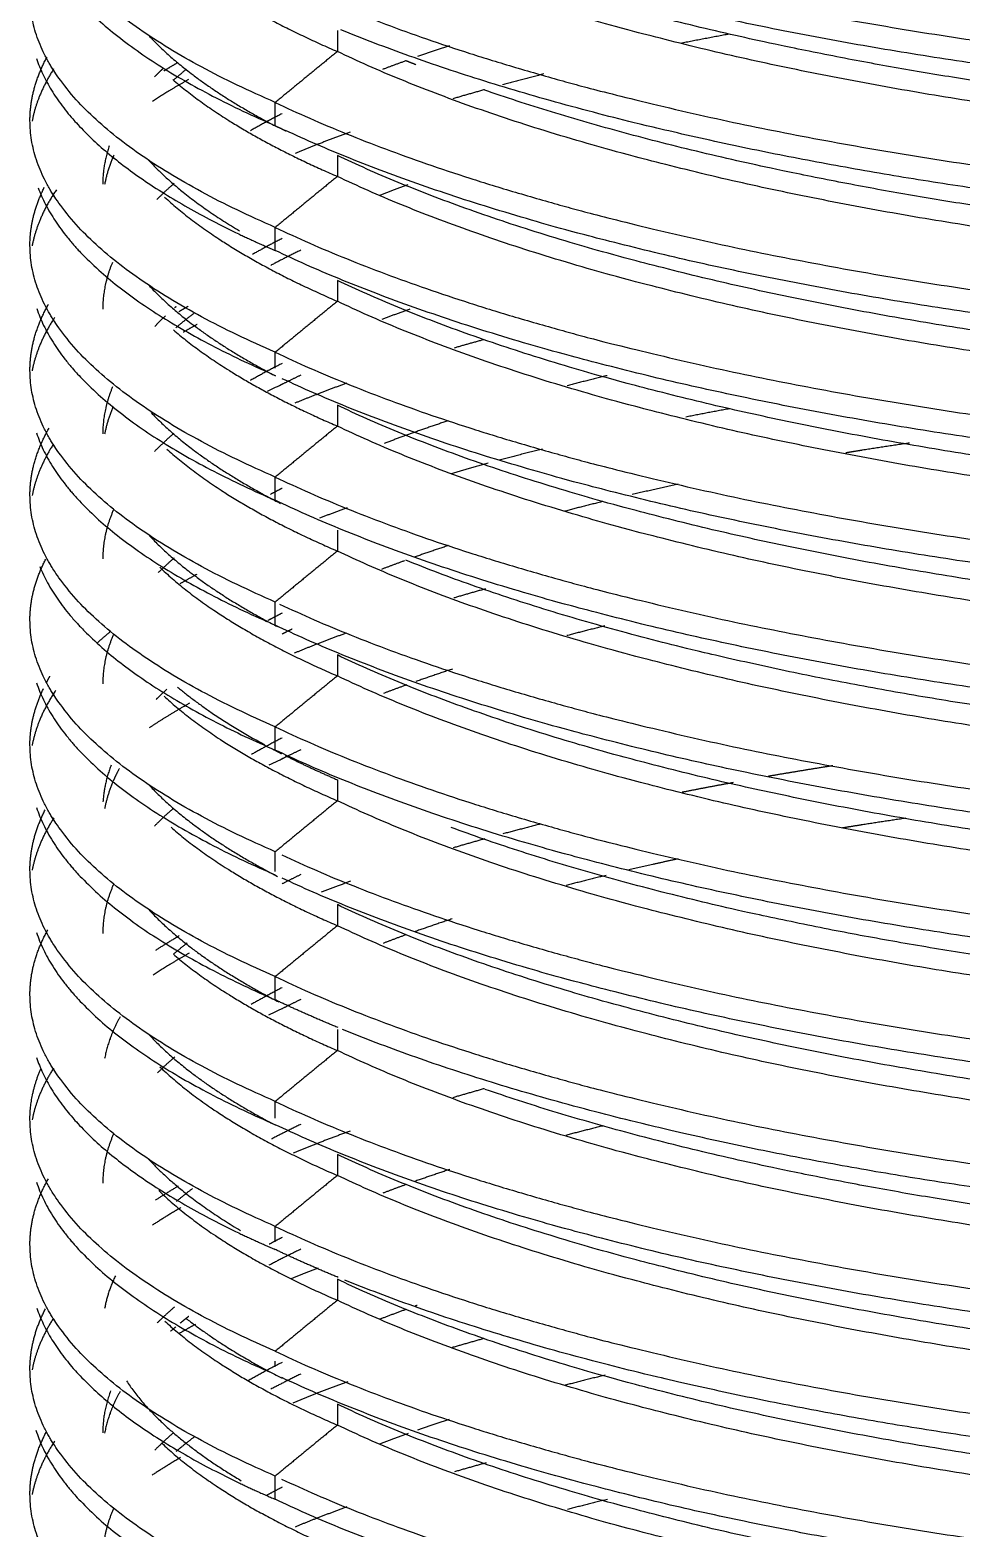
# Model space of a CAD drawing. Header units: millimetres. Extents: x 4812 to 5406, y -603 to -183.
# Drawn here: x 5304.5 to 5313.45, y -514.54 to -500.14 of the extents above; entities that cross this region are included whole.
import ezdxf

# ---------------------------------------------------------------- set-up
doc = ezdxf.new("R2010")
doc.units = ezdxf.units.MM
doc.header["$LTSCALE"] = 0.1
doc.layers.get('0').update_dxf_attribs({"lineweight": 13})

msp = doc.modelspace()

# ---------------------------------------------------------------- linework, layer by layer
at = {"lineweight": -3}
for points, weights, knots in [([(5306.853, -498.44), (5310.316, -500.091), (5316.76, -500.598), (5323.205, -501.104), (5328.855, -500.213), (5334.506, -499.322), (5336.053, -497.599), (5336.495, -497.107), (5336.495, -496.602)], [1, 0.923879532511, 1, 0.923879532511, 1, 0.923879532511, 1, 0.976999908643, 0.967898949015], [-53.02302, -53.02302, -53.02302, -39.767265, -39.767265, -26.51151, -26.51151, -13.255755, -13.255755, -9.250478, -9.250478, -9.250478]), ([(5335.247, -497.295), (5333.644, -498.849), (5328.49, -499.659), (5323.086, -500.508), (5316.924, -500.02), (5310.761, -499.532), (5307.45, -497.95)], [0.99378037679, 0.927127971135, 1, 0.923879532511, 1, 0.923879532511, 1], [-37.486751, -37.486751, -37.486751, -25.351796, -25.351796, -12.675898, -12.675898, 0, 0, 0]), ([(5306.853, -499.64), (5310.316, -501.292), (5316.76, -501.798), (5323.205, -502.305), (5328.855, -501.414), (5334.506, -500.523), (5336.053, -498.8), (5336.495, -498.307), (5336.495, -497.802)], [1, 0.923879532511, 1, 0.923879532511, 1, 0.923879532511, 1, 0.976999908643, 0.967898949015], [-53.02302, -53.02302, -53.02302, -39.767265, -39.767265, -26.51151, -26.51151, -13.255755, -13.255755, -9.250478, -9.250478, -9.250478]), ([(5335.195, -498.545), (5333.55, -500.064), (5328.49, -500.859), (5323.086, -501.708), (5316.924, -501.22), (5310.761, -500.732), (5307.45, -499.15)], [0.991547441472, 0.928370806793, 1, 0.923879532511, 1, 0.923879532511, 1], [-37.279788, -37.279788, -37.279788, -25.351796, -25.351796, -12.675898, -12.675898, 0, 0, 0]), ([(5334.496, -498.89), (5332.453, -499.869), (5328.855, -500.436), (5323.205, -501.327), (5316.76, -500.821), (5310.316, -500.314), (5306.853, -498.662)], [0.965590945302, 0.950151436096, 1, 0.923879532511, 1, 0.923879532511, 1], [-35.192228, -35.192228, -35.192228, -26.51151, -26.51151, -13.255755, -13.255755, 0, 0, 0]), ([(5306.853, -500.84), (5310.316, -502.492), (5316.76, -502.999), (5323.205, -503.505), (5328.855, -502.614), (5334.506, -501.723), (5336.053, -500), (5336.495, -499.508), (5336.495, -499.002)], [1, 0.923879532511, 1, 0.923879532511, 1, 0.923879532511, 1, 0.976999908643, 0.967898949015], [-53.02302, -53.02302, -53.02302, -39.767265, -39.767265, -26.51151, -26.51151, -13.255755, -13.255755, -9.250478, -9.250478, -9.250478]), ([(5332.456, -499.746), (5330.781, -500.298), (5328.49, -500.658), (5323.086, -501.507), (5316.924, -501.019), (5312.09, -500.636), (5308.862, -499.52)], [0.962426518271, 0.966243938125, 1, 0.923879532511, 1, 0.939301336677, 0.975405224645], [-30.972996, -30.972996, -30.972996, -25.351796, -25.351796, -12.675898, -12.675898, -2.568103, -2.568103, -2.568103]), ([(5335.238, -499.706), (5333.626, -501.253), (5328.49, -502.059), (5323.086, -502.908), (5316.924, -502.421), (5310.761, -501.933), (5307.45, -500.35)], [0.993338757312, 0.927370228524, 1, 0.923879532511, 1, 0.923879532511, 1], [-37.446409, -37.446409, -37.446409, -25.351796, -25.351796, -12.675898, -12.675898, 0, 0, 0]), ([(5334.496, -500.09), (5332.453, -501.069), (5328.855, -501.636), (5323.205, -502.528), (5316.76, -502.021), (5310.957, -501.565), (5307.484, -500.141)], [0.965590945302, 0.950151436096, 1, 0.923879532511, 1, 0.930932082003, 0.987201736247], [-35.192228, -35.192228, -35.192228, -26.51151, -26.51151, -13.255755, -13.255755, -1.228144, -1.228144, -1.228144]), ([(5306.853, -502.041), (5310.316, -503.692), (5316.76, -504.199), (5323.205, -504.706), (5328.855, -503.814), (5334.506, -502.923), (5336.053, -501.2), (5336.495, -500.708), (5336.495, -500.203)], [1, 0.923879532511, 1, 0.923879532511, 1, 0.923879532511, 1, 0.976999908643, 0.967898949015], [-53.02302, -53.02302, -53.02302, -39.767265, -39.767265, -26.51151, -26.51151, -13.255755, -13.255755, -9.250478, -9.250478, -9.250478]), ([(5332.881, -500.8), (5331.09, -501.45), (5328.49, -501.858), (5323.086, -502.707), (5316.924, -502.219), (5312.087, -501.836), (5308.858, -500.719)], [0.961939940305, 0.961858376025, 1, 0.923879532511, 1, 0.939259907605, 0.975454554207], [-31.703299, -31.703299, -31.703299, -25.351796, -25.351796, -12.675898, -12.675898, -2.561204, -2.561204, -2.561204]), ([(5335.244, -500.899), (5333.639, -502.451), (5328.49, -503.26), (5323.086, -504.109), (5316.924, -503.621), (5310.761, -503.133), (5307.45, -501.551)], [0.993646299408, 0.927201342817, 1, 0.923879532511, 1, 0.923879532511, 1], [-37.474532, -37.474532, -37.474532, -25.351796, -25.351796, -12.675898, -12.675898, 0, 0, 0]), ([(5334.496, -501.29), (5332.453, -502.269), (5328.855, -502.837), (5323.205, -503.728), (5316.76, -503.221), (5310.421, -502.723), (5306.951, -501.109)], [0.965590945302, 0.950151436096, 1, 0.923879532511, 1, 0.925027619815, 0.997738457457], [-35.192228, -35.192228, -35.192228, -26.51151, -26.51151, -13.255755, -13.255755, -0.19993, -0.19993, -0.19993]), ([(5306.853, -503.241), (5310.316, -504.893), (5316.76, -505.399), (5323.205, -505.906), (5328.855, -505.015), (5334.506, -504.124), (5336.053, -502.401), (5336.495, -501.909), (5336.495, -501.403)], [1, 0.923879532511, 1, 0.923879532511, 1, 0.923879532511, 1, 0.976999908643, 0.967898949015], [-53.02302, -53.02302, -53.02302, -39.767265, -39.767265, -26.51151, -26.51151, -13.255755, -13.255755, -9.250478, -9.250478, -9.250478]), ([(5333.891, -501.58), (5331.937, -502.517), (5328.49, -503.058), (5323.086, -503.907), (5316.924, -503.419), (5310.761, -502.932), (5307.45, -501.349)], [0.96565146601, 0.95005413795, 1, 0.923879532511, 1, 0.923879532511, 1], [-33.66899, -33.66899, -33.66899, -25.351796, -25.351796, -12.675898, -12.675898, 0, 0, 0]), ([(5335.258, -502.087), (5333.664, -503.647), (5328.49, -504.46), (5323.086, -505.309), (5316.924, -504.821), (5310.761, -504.334), (5307.45, -502.751)], [0.994246544048, 0.926874063435, 1, 0.923879532511, 1, 0.923879532511, 1], [-37.529032, -37.529032, -37.529032, -25.351796, -25.351796, -12.675898, -12.675898, 0, 0, 0]), ([(5334.496, -502.491), (5332.453, -503.47), (5328.855, -504.037), (5323.205, -504.928), (5316.76, -504.422), (5310.316, -503.915), (5306.853, -502.263)], [0.965590945302, 0.950151436096, 1, 0.923879532511, 1, 0.923879532511, 1], [-35.192228, -35.192228, -35.192228, -26.51151, -26.51151, -13.255755, -13.255755, 0, 0, 0]), ([(5333.78, -502.833), (5331.834, -503.733), (5328.49, -504.259), (5323.086, -505.108), (5316.924, -504.62), (5310.761, -504.132), (5307.45, -502.55)], [0.964815841773, 0.951477256688, 1, 0.923879532511, 1, 0.923879532511, 1], [-33.432006, -33.432006, -33.432006, -25.351796, -25.351796, -12.675898, -12.675898, 0, 0, 0]), ([(5306.853, -504.441), (5310.316, -506.093), (5316.76, -506.6), (5323.205, -507.106), (5328.855, -506.215), (5334.506, -505.324), (5336.053, -503.601), (5336.495, -503.109), (5336.495, -502.604)], [1, 0.923879532511, 1, 0.923879532511, 1, 0.923879532511, 1, 0.976999908643, 0.967898949015], [-53.02302, -53.02302, -53.02302, -39.767265, -39.767265, -26.51151, -26.51151, -13.255755, -13.255755, -9.250478, -9.250478, -9.250478]), ([(5335.297, -503.248), (5333.739, -504.836), (5328.49, -505.661), (5323.086, -506.509), (5316.924, -506.022), (5310.761, -505.534), (5307.45, -503.951)], [0.996079364981, 0.925893114436, 1, 0.923879532511, 1, 0.923879532511, 1], [-37.692384, -37.692384, -37.692384, -25.351796, -25.351796, -12.675898, -12.675898, 0, 0, 0]), ([(5334.496, -503.691), (5332.453, -504.67), (5328.855, -505.238), (5323.205, -506.129), (5316.76, -505.622), (5310.389, -505.121), (5306.921, -503.496)], [0.965590945302, 0.950151436096, 1, 0.923879532511, 1, 0.92467842679, 0.998418980442], [-35.192228, -35.192228, -35.192228, -26.51151, -26.51151, -13.255755, -13.255755, -0.139121, -0.139121, -0.139121]), ([(5306.895, -505.662), (5310.362, -507.297), (5316.76, -507.8), (5323.205, -508.307), (5328.855, -507.416), (5334.506, -506.524), (5336.053, -504.802), (5336.495, -504.309), (5336.495, -503.804)], [0.999003616801, 0.924381028055, 1, 0.923879532511, 1, 0.923879532511, 1, 0.976999908643, 0.967898949015], [-52.935688, -52.935688, -52.935688, -39.767265, -39.767265, -26.51151, -26.51151, -13.255755, -13.255755, -9.250478, -9.250478, -9.250478]), ([(5333.891, -503.981), (5331.937, -504.918), (5328.49, -505.459), (5323.086, -506.308), (5316.924, -505.82), (5310.761, -505.332), (5307.45, -503.75)], [0.96565146601, 0.95005413795, 1, 0.923879532511, 1, 0.923879532511, 1], [-33.66899, -33.66899, -33.66899, -25.351796, -25.351796, -12.675898, -12.675898, 0, 0, 0]), ([(5312.95, -504.114), (5312.723, -504.147), (5312.501, -504.182), (5312.419, -504.195), (5312.339, -504.208)], [0.993543077731, 0.996621597549, 1, 0.998760935643, 0.997562209463], [-25.9143818, -25.9143818, -25.9143818, -25.3517961, -25.3517961, -25.1454619, -25.1454619, -25.1454619]), ([(5334.496, -504.892), (5332.453, -505.871), (5328.855, -506.438), (5323.205, -507.329), (5316.76, -506.822), (5310.316, -506.316), (5306.853, -504.664)], [0.965590945302, 0.950151436096, 1, 0.923879532511, 1, 0.923879532511, 1], [-35.192228, -35.192228, -35.192228, -26.51151, -26.51151, -13.255755, -13.255755, 0, 0, 0]), ([(5335.018, -504.699), (5333.258, -506.112), (5328.49, -506.861), (5323.086, -507.71), (5316.924, -507.222), (5310.761, -506.734), (5307.45, -505.152)], [0.98514160663, 0.932223315122, 1, 0.923879532511, 1, 0.923879532511, 1], [-36.638253, -36.638253, -36.638253, -25.351796, -25.351796, -12.675898, -12.675898, 0, 0, 0]), ([(5306.853, -506.842), (5310.316, -508.494), (5316.76, -509), (5323.205, -509.507), (5328.855, -508.616), (5334.506, -507.725), (5336.053, -506.002), (5336.495, -505.51), (5336.495, -505.004)], [1, 0.923879532511, 1, 0.923879532511, 1, 0.923879532511, 1, 0.976999908643, 0.967898949015], [-53.02302, -53.02302, -53.02302, -39.767265, -39.767265, -26.51151, -26.51151, -13.255755, -13.255755, -9.250478, -9.250478, -9.250478]), ([(5333.73, -505.257), (5331.789, -506.141), (5328.49, -506.66), (5323.086, -507.508), (5316.924, -507.021), (5311.428, -506.586), (5308.109, -505.24)], [0.964482117434, 0.95210297409, 1, 0.923879532511, 1, 0.931548286321, 0.986207669044], [-33.327809, -33.327809, -33.327809, -25.351796, -25.351796, -12.675898, -12.675898, -1.277033, -1.277033, -1.277033]), ([(5335.309, -505.637), (5333.762, -507.233), (5328.49, -508.061), (5323.086, -508.91), (5316.924, -508.422), (5310.761, -507.935), (5307.45, -506.352)], [0.99665355969, 0.925591243696, 1, 0.923879532511, 1, 0.923879532511, 1], [-37.742653, -37.742653, -37.742653, -25.351796, -25.351796, -12.675898, -12.675898, 0, 0, 0]), ([(5334.496, -506.092), (5332.453, -507.071), (5328.855, -507.638), (5323.205, -508.529), (5316.76, -508.023), (5310.316, -507.516), (5306.853, -505.865)], [0.965590945302, 0.950151436096, 1, 0.923879532511, 1, 0.923879532511, 1], [-35.192228, -35.192228, -35.192228, -26.51151, -26.51151, -13.255755, -13.255755, 0, 0, 0]), ([(5333.891, -506.382), (5331.937, -507.318), (5328.49, -507.86), (5323.086, -508.709), (5316.924, -508.221), (5310.761, -507.733), (5307.45, -506.151)], [0.96565146601, 0.95005413795, 1, 0.923879532511, 1, 0.923879532511, 1], [-33.66899, -33.66899, -33.66899, -25.351796, -25.351796, -12.675898, -12.675898, 0, 0, 0]), ([(5306.917, -508.073), (5310.385, -509.7), (5316.76, -510.201), (5323.205, -510.707), (5328.855, -509.816), (5334.506, -508.925), (5336.053, -507.202), (5336.495, -506.71), (5336.495, -506.205)], [0.998506665121, 0.924633671336, 1, 0.923879532511, 1, 0.923879532511, 1, 0.976999908643, 0.967898949015], [-52.891693, -52.891693, -52.891693, -39.767265, -39.767265, -26.51151, -26.51151, -13.255755, -13.255755, -9.250478, -9.250478, -9.250478]), ([(5335.246, -506.899), (5333.642, -508.452), (5328.49, -509.262), (5323.086, -510.111), (5316.924, -509.623), (5310.761, -509.135), (5307.45, -507.552)], [0.993725983643, 0.927157718248, 1, 0.923879532511, 1, 0.923879532511, 1], [-37.481797, -37.481797, -37.481797, -25.351796, -25.351796, -12.675898, -12.675898, 0, 0, 0]), ([(5334.496, -507.292), (5332.453, -508.271), (5328.855, -508.839), (5323.205, -509.73), (5316.76, -509.223), (5310.316, -508.716), (5306.853, -507.065)], [0.965590945302, 0.950151436096, 1, 0.923879532511, 1, 0.923879532511, 1], [-35.192228, -35.192228, -35.192228, -26.51151, -26.51151, -13.255755, -13.255755, 0, 0, 0]), ([(5312.213, -507.216), (5312.174, -507.222), (5312.135, -507.228), (5311.859, -507.272), (5311.59, -507.318)], [0.998876548826, 0.999434066868, 1, 0.995992985341, 0.992407832687], [-26.6100624, -26.6100624, -26.6100624, -26.5115098, -26.5115098, -25.8137211, -25.8137211, -25.8137211]), ([(5306.853, -509.243), (5310.316, -510.894), (5316.76, -511.401), (5323.205, -511.908), (5328.855, -511.017), (5334.506, -510.126), (5336.053, -508.403), (5336.495, -507.91), (5336.495, -507.405)], [1, 0.923879532511, 1, 0.923879532511, 1, 0.923879532511, 1, 0.976999908643, 0.967898949015], [-53.02302, -53.02302, -53.02302, -39.767265, -39.767265, -26.51151, -26.51151, -13.255755, -13.255755, -9.250478, -9.250478, -9.250478]), ([(5312.916, -507.72), (5312.706, -507.751), (5312.501, -507.783), (5312.402, -507.798), (5312.305, -507.814)], [0.994005126715, 0.996874206486, 1, 0.998502117881, 0.997063185763], [-25.8723163, -25.8723163, -25.8723163, -25.3517961, -25.3517961, -25.1023625, -25.1023625, -25.1023625]), ([(5332.906, -507.993), (5331.109, -508.649), (5328.49, -509.06), (5323.086, -509.909), (5316.924, -509.421), (5311.82, -509.017), (5308.543, -507.809)], [0.961942961747, 0.961591024, 1, 0.923879532511, 1, 0.936119171397, 0.979456818919], [-31.747819, -31.747819, -31.747819, -25.351796, -25.351796, -12.675898, -12.675898, -2.038196, -2.038196, -2.038196]), ([(5335.225, -508.12), (5333.603, -509.659), (5328.49, -510.462), (5323.086, -511.311), (5316.924, -510.823), (5310.761, -510.335), (5307.45, -508.753)], [0.992805213037, 0.927665196687, 1, 0.923879532511, 1, 0.923879532511, 1], [-37.39729, -37.39729, -37.39729, -25.351796, -25.351796, -12.675898, -12.675898, 0, 0, 0]), ([(5334.496, -508.493), (5332.453, -509.472), (5328.855, -510.039), (5323.205, -510.93), (5316.76, -510.423), (5310.387, -509.922), (5306.919, -508.296)], [0.965590945302, 0.950151436096, 1, 0.923879532511, 1, 0.924653685106, 0.998467441225], [-35.192228, -35.192228, -35.192228, -26.51151, -26.51151, -13.255755, -13.255755, -0.134812, -0.134812, -0.134812]), ([(5306.853, -510.443), (5310.316, -512.095), (5316.76, -512.602), (5323.205, -513.108), (5328.855, -512.217), (5334.506, -511.326), (5336.053, -509.603), (5336.495, -509.111), (5336.495, -508.605)], [1, 0.923879532511, 1, 0.923879532511, 1, 0.923879532511, 1, 0.976999908643, 0.967898949015], [-53.02302, -53.02302, -53.02302, -39.767265, -39.767265, -26.51151, -26.51151, -13.255755, -13.255755, -9.250478, -9.250478, -9.250478]), ([(5333.891, -508.783), (5331.937, -509.719), (5328.49, -510.261), (5323.086, -511.109), (5316.924, -510.622), (5310.761, -510.134), (5307.45, -508.551)], [0.96565146601, 0.95005413795, 1, 0.923879532511, 1, 0.923879532511, 1], [-33.66899, -33.66899, -33.66899, -25.351796, -25.351796, -12.675898, -12.675898, 0, 0, 0]), ([(5335.235, -509.311), (5333.622, -510.856), (5328.49, -511.662), (5323.086, -512.511), (5316.924, -512.024), (5310.761, -511.536), (5307.45, -509.953)], [0.993233710575, 0.927428103943, 1, 0.923879532511, 1, 0.923879532512, 1], [-37.436771, -37.436771, -37.436771, -25.351796, -25.351796, -12.675898, -12.675898, 0, 0, 0]), ([(5334.496, -509.693), (5332.453, -510.672), (5328.855, -511.239), (5323.205, -512.131), (5316.76, -511.624), (5310.973, -511.169), (5307.501, -509.751)], [0.965590945302, 0.950151436096, 1, 0.923879532511, 1, 0.93111081105, 0.98691135433], [-35.192228, -35.192228, -35.192228, -26.51151, -26.51151, -13.255755, -13.255755, -1.259268, -1.259268, -1.259268]), ([(5306.853, -511.644), (5310.316, -513.295), (5316.76, -513.802), (5323.205, -514.309), (5328.855, -513.417), (5334.506, -512.526), (5336.053, -510.803), (5336.495, -510.311), (5336.495, -509.806)], [1, 0.923879532511, 1, 0.923879532511, 1, 0.923879532511, 1, 0.976999908643, 0.967898949015], [-53.02302, -53.02302, -53.02302, -39.767265, -39.767265, -26.51151, -26.51151, -13.255755, -13.255755, -9.250478, -9.250478, -9.250478]), ([(5332.901, -510.395), (5331.106, -511.05), (5328.49, -511.461), (5323.086, -512.31), (5316.924, -511.822), (5312.098, -511.44), (5308.872, -510.327)], [0.961942092814, 0.961642193827, 1, 0.923879532511, 1, 0.939395766308, 0.975293124437], [-31.739298, -31.739298, -31.739298, -25.351796, -25.351796, -12.675898, -12.675898, -2.583828, -2.583828, -2.583828]), ([(5334.496, -510.893), (5332.453, -511.872), (5328.855, -512.44), (5323.205, -513.331), (5316.76, -512.824), (5310.316, -512.318), (5306.853, -510.666)], [0.965590945302, 0.950151436096, 1, 0.923879532511, 1, 0.923879532511, 1], [-35.192228, -35.192228, -35.192228, -26.51151, -26.51151, -13.255755, -13.255755, 0, 0, 0]), ([(5335.069, -510.659), (5333.338, -512.101), (5328.49, -512.863), (5323.086, -513.712), (5316.924, -513.224), (5310.761, -512.736), (5307.45, -511.154)], [0.986833770576, 0.931158739254, 1, 0.923879532511, 1, 0.923879532511, 1], [-36.81553, -36.81553, -36.81553, -25.351796, -25.351796, -12.675898, -12.675898, 0, 0, 0]), ([(5306.853, -512.844), (5310.316, -514.496), (5316.76, -515.002), (5323.205, -515.509), (5328.855, -514.618), (5334.506, -513.727), (5336.053, -512.004), (5336.495, -511.511), (5336.495, -511.006)], [1, 0.923879532511, 1, 0.923879532511, 1, 0.923879532511, 1, 0.976999908643, 0.967898949015], [-53.02302, -53.02302, -53.02302, -39.767265, -39.767265, -26.51151, -26.51151, -13.255755, -13.255755, -9.250478, -9.250478, -9.250478]), ([(5333.891, -511.183), (5331.937, -512.12), (5328.49, -512.661), (5323.086, -513.51), (5316.924, -513.022), (5310.761, -512.535), (5307.45, -510.952)], [0.96565146601, 0.95005413795, 1, 0.923879532511, 1, 0.923879532511, 1], [-33.66899, -33.66899, -33.66899, -25.351796, -25.351796, -12.675898, -12.675898, 0, 0, 0]), ([(5335.199, -511.745), (5333.557, -513.267), (5328.49, -514.063), (5323.086, -514.912), (5316.924, -514.424), (5310.761, -513.936), (5307.45, -512.354)], [0.991711266515, 0.928278063108, 1, 0.923879532511, 1, 0.923879532511, 1], [-37.295232, -37.295232, -37.295232, -25.351796, -25.351796, -12.675898, -12.675898, 0, 0, 0]), ([(5306.914, -514.073), (5310.382, -515.701), (5316.76, -516.203), (5323.205, -516.709), (5328.855, -515.818), (5334.506, -514.927), (5336.053, -513.204), (5336.495, -512.712), (5336.495, -512.206)], [0.998577536081, 0.924597537032, 1, 0.923879532511, 1, 0.923879532511, 1, 0.976999908643, 0.967898949015], [-52.897985, -52.897985, -52.897985, -39.767265, -39.767265, -26.51151, -26.51151, -13.255755, -13.255755, -9.250478, -9.250478, -9.250478]), ([(5333.807, -512.423), (5331.859, -513.332), (5328.49, -513.862), (5323.086, -514.711), (5316.924, -514.223), (5310.761, -513.735), (5307.45, -512.152)], [0.965008287443, 0.951132887259, 1, 0.923879532511, 1, 0.923879532511, 1], [-33.489352, -33.489352, -33.489352, -25.351796, -25.351796, -12.675898, -12.675898, 0, 0, 0]), ([(5334.496, -512.094), (5332.453, -513.073), (5328.855, -513.64), (5323.205, -514.531), (5316.76, -514.025), (5310.993, -513.571), (5307.522, -512.16)], [0.965590945302, 0.950151436096, 1, 0.923879532511, 1, 0.931328257334, 0.986560331771], [-35.192228, -35.192228, -35.192228, -26.51151, -26.51151, -13.255755, -13.255755, -1.297134, -1.297134, -1.297134]), ([(5335.219, -512.927), (5333.593, -514.462), (5328.49, -515.264), (5323.086, -516.112), (5316.924, -515.625), (5310.761, -515.137), (5307.45, -513.554)], [0.992555251561, 0.927804263814, 1, 0.923879532511, 1, 0.923879532511, 1], [-37.374132, -37.374132, -37.374132, -25.351796, -25.351796, -12.675898, -12.675898, 0, 0, 0]), ([(5334.496, -513.294), (5332.453, -514.273), (5328.855, -514.841), (5323.205, -515.732), (5316.76, -515.225), (5310.384, -514.724), (5306.916, -513.097)], [0.965590945302, 0.950151436096, 1, 0.923879532511, 1, 0.924627124775, 0.998519499938], [-35.192228, -35.192228, -35.192228, -26.51151, -26.51151, -13.255755, -13.255755, -0.130187, -0.130187, -0.130187]), ([(5333.891, -513.584), (5331.937, -514.52), (5328.49, -515.062), (5323.086, -515.911), (5316.924, -515.423), (5310.761, -514.935), (5307.45, -513.353)], [0.96565146601, 0.95005413795, 1, 0.923879532511, 1, 0.923879532511, 1], [-33.66899, -33.66899, -33.66899, -25.351796, -25.351796, -12.675898, -12.675898, 0, 0, 0]), ([(5306.853, -515.245), (5310.316, -516.896), (5316.76, -517.403), (5323.205, -517.91), (5328.855, -517.019), (5334.506, -516.127), (5336.053, -514.404), (5336.495, -513.912), (5336.495, -513.407)], [1, 0.923879532511, 1, 0.923879532511, 1, 0.923879532511, 1, 0.976999908643, 0.967898949015], [-53.02302, -53.02302, -53.02302, -39.767265, -39.767265, -26.51151, -26.51151, -13.255755, -13.255755, -9.250478, -9.250478, -9.250478]), ([(5335.195, -514.15), (5333.549, -515.669), (5328.49, -516.464), (5323.086, -517.313), (5316.924, -516.825), (5310.761, -516.337), (5307.45, -514.755)], [0.991531587595, 0.9283797955, 1, 0.923879532511, 1, 0.923879532511, 1], [-37.278292, -37.278292, -37.278292, -25.351796, -25.351796, -12.675898, -12.675898, 0, 0, 0]), ([(5334.496, -514.495), (5332.453, -515.473), (5328.855, -516.041), (5323.205, -516.932), (5316.76, -516.425), (5310.316, -515.919), (5306.853, -514.267)], [0.965590945302, 0.950151436096, 1, 0.923879532511, 1, 0.923879532511, 1], [-35.192228, -35.192228, -35.192228, -26.51151, -26.51151, -13.255755, -13.255755, 0, 0, 0])]:
    msp.add_rational_spline(points, weights, degree=2, knots=knots, dxfattribs=at)
for points, weights in [([(5306.853, -500.84), (5304.495, -499.818), (5304.495, -498.614)], [1, 0.946879623868, 0.967898949015]), ([(5304.549, -499.187), (5304.863, -500.2), (5306.853, -501.063)], [0.963285712127, 0.954782461283, 1]), ([(5305.765, -499.326), (5306.339, -499.87), (5307.45, -500.35)], [0.965218155895, 0.973110096421, 1]), ([(5306.853, -502.041), (5304.495, -501.018), (5304.495, -499.814)], [1, 0.946879623868, 0.967898949015]), ([(5305.637, -500.196), (5306.056, -500.649), (5306.852, -501.065)], [0.963628231216, 0.968290026873, 0.985822885456]), ([(5311.217, -500.183), (5310.987, -500.225), (5310.762, -500.27)], [0.987623021208, 0.984776490202, 0.982245446418]), ([(5304.495, -501.014), (5304.495, -500.708), (5304.659, -500.404)], [0.967898949015, 0.973402753079, 0.983989780867]), ([(5304.558, -500.416), (5304.86, -501.316), (5306.503, -502.104)], [0.963055956244, 0.956157460833, 0.991894394362]), ([(5308.528, -500.294), (5308.372, -500.345), (5308.222, -500.398)], [0.962413136297, 0.962063596544, 0.961972159392]), ([(5304.723, -500.518), (5304.564, -500.767), (5304.516, -501.018)], [0.987974241281, 0.97848311117, 0.972452068143]), ([(5305.771, -500.517), (5305.731, -500.555), (5305.693, -500.593)], [0.992572082599, 0.994278210683, 0.996079364981]), ([(5305.782, -500.536), (5305.849, -500.495), (5305.918, -500.454)], [0.974154916766, 0.973000574726, 0.971955318983]), ([(5306.001, -500.52), (5305.935, -500.572), (5305.874, -500.625)], [0.98424732641, 0.986276368606, 0.988489967616]), ([(5308.113, -500.438), (5307.996, -500.48), (5307.884, -500.523)], [0.961939823931, 0.961942882826, 0.962108173819]), ([(5308.205, -500.477), (5308.157, -500.458), (5308.109, -500.439)], [0.984577140086, 0.985378230103, 0.986207669045]), ([(5306.02, -500.619), (5305.835, -500.723), (5305.672, -500.829)], [0.970513111104, 0.972997717165, 0.976202376762]), ([(5305.868, -500.62), (5306.437, -501.112), (5307.45, -501.551)], [0.966712210338, 0.97541716724, 1]), ([(5309.436, -500.566), (5309.233, -500.617), (5309.037, -500.67)], [0.969715078599, 0.96818792029, 0.966960712953]), ([(5308.865, -500.717), (5308.711, -500.76), (5308.561, -500.804)], [0.965932629684, 0.965060795721, 0.964379325008]), ([(5306.918, -500.948), (5306.76, -501.028), (5306.616, -501.111)], [0.967309755009, 0.968933237041, 0.971047538333]), ([(5306.853, -503.241), (5304.495, -502.219), (5304.495, -501.014)], [1, 0.946879623868, 0.967898949015]), ([(5307.574, -501.125), (5307.298, -501.225), (5307.045, -501.329)], [0.9619412303, 0.961906553389, 0.962693223508]), ([(5305.258, -501.256), (5305.195, -501.44), (5305.195, -501.625)], [0.976855704712, 0.971367746065, 0.967898949015]), ([(5305.302, -501.345), (5305.239, -501.486), (5305.213, -501.629)], [0.980420006663, 0.975703000008, 0.972189990232]), ([(5305.637, -501.396), (5305.96, -501.745), (5306.508, -502.074)], [0.963628231216, 0.967213106141, 0.978409230651]), ([(5304.495, -502.215), (5304.495, -501.934), (5304.633, -501.655)], [0.967898949015, 0.972932783493, 0.98221879324]), ([(5304.749, -501.68), (5304.568, -501.947), (5304.516, -502.219)], [0.989495277643, 0.978959515207, 0.972452068143]), ([(5304.574, -501.66), (5304.937, -502.633), (5306.853, -503.464)], [0.962746301848, 0.956399284943, 1]), ([(5305.882, -501.617), (5305.793, -501.694), (5305.715, -501.772)], [0.988201552978, 0.991430674913, 0.995056846318]), ([(5308.126, -501.633), (5307.989, -501.683), (5307.858, -501.733)], [0.961940020231, 0.961932489181, 0.962148273736]), ([(5305.79, -501.75), (5306.364, -502.281), (5307.45, -502.751)], [0.965569256372, 0.973693031428, 1]), ([(5306.503, -502.104), (5306.672, -502.185), (5306.853, -502.263)], [0.991894394362, 0.995704839148, 1]), ([(5306.918, -502.148), (5306.771, -502.223), (5306.635, -502.3)], [0.967309755009, 0.968824343778, 0.970766117639]), ([(5306.853, -504.441), (5304.495, -503.419), (5304.495, -502.215)], [1, 0.946879623868, 0.967898949015]), ([(5307.099, -502.26), (5306.949, -502.332), (5306.81, -502.406)], [0.96565146601, 0.966873142153, 0.96849692318]), ([(5305.287, -502.379), (5305.195, -502.602), (5305.195, -502.826)], [0.979261453507, 0.972099643225, 0.967898949015]), ([(5305.637, -502.596), (5306.057, -503.052), (5306.857, -503.469)], [0.963628231216, 0.968305574812, 0.985939979185]), ([(5304.495, -503.415), (5304.495, -503.096), (5304.673, -502.78)], [0.967898949015, 0.973627974409, 0.984864757039]), ([(5304.56, -502.82), (5304.896, -503.816), (5306.853, -504.664)], [0.96302847473, 0.955502647413, 1]), ([(5305.9, -502.803), (5305.892, -502.809), (5305.885, -502.815)], [0.987581135779, 0.987835774464, 0.988092941909]), ([(5306.078, -502.862), (5305.982, -502.934), (5305.896, -503.007)], [0.982013816409, 0.984678858888, 0.987697713945]), ([(5305.927, -502.85), (5305.97, -502.824), (5306.015, -502.799)], [0.971820232797, 0.971178533466, 0.970578510105]), ([(5308.148, -502.826), (5308.01, -502.875), (5307.879, -502.926)], [0.961942518436, 0.961917793897, 0.962115185217]), ([(5304.732, -502.906), (5304.566, -503.161), (5304.516, -503.419)], [0.988480158185, 0.978643077669, 0.972452068143]), ([(5305.798, -502.892), (5305.744, -502.942), (5305.695, -502.992)], [0.991410618045, 0.993631425778, 0.996019584865]), ([(5306.103, -502.973), (5306.034, -503.011), (5305.968, -503.049)], [0.969443844453, 0.970286077734, 0.971222840533]), ([(5305.874, -503.026), (5306.442, -503.515), (5307.45, -503.951)], [0.966801926517, 0.975543256839, 1]), ([(5308.858, -503.12), (5308.714, -503.159), (5308.574, -503.2)], [0.965893727621, 0.965083818925, 0.964439807675]), ([(5306.853, -505.642), (5304.495, -504.619), (5304.495, -503.415)], [1, 0.946879623868, 0.967898949015]), ([(5306.918, -503.349), (5306.758, -503.43), (5306.611, -503.514)], [0.967309755009, 0.968957826659, 0.971111698281]), ([(5305.289, -503.574), (5305.195, -503.799), (5305.195, -504.026)], [0.979439751904, 0.972151798999, 0.967898949015]), ([(5307.099, -503.461), (5307.007, -503.505), (5306.918, -503.55)], [0.96565146601, 0.966404269132, 0.967309755009]), ([(5307.54, -503.538), (5307.28, -503.633), (5307.04, -503.731)], [0.961940108158, 0.961955970798, 0.962707783219]), ([(5310.044, -503.466), (5309.848, -503.513), (5309.66, -503.563)], [0.970718371579, 0.969100126899, 0.967780188812]), ([(5305.296, -503.761), (5305.238, -503.895), (5305.213, -504.029)], [0.979933406258, 0.975520592452, 0.972189990232]), ([(5305.659, -503.82), (5306.091, -504.277), (5306.904, -504.694)], [0.963877961936, 0.968910201754, 0.98700791161]), ([(5311.219, -503.784), (5311.006, -503.823), (5310.799, -503.864)], [0.98764196836, 0.985016568097, 0.982659344331]), ([(5304.495, -504.615), (5304.495, -504.291), (5304.679, -503.97)], [0.967898949015, 0.973717949171, 0.985219064509]), ([(5304.558, -504.017), (5304.885, -504.992), (5306.77, -505.828)], [0.963055956244, 0.955591522868, 0.99804490474]), ([(5305.878, -504.021), (5305.779, -504.107), (5305.693, -504.194)], [0.988343343684, 0.991963216062, 0.99607936498]), ([(5308.515, -503.9), (5308.193, -504.006), (5307.9, -504.118)], [0.962383536058, 0.961685800963, 0.962085108209]), ([(5304.719, -504.126), (5304.564, -504.371), (5304.516, -504.619)], [0.987714251698, 0.978400300025, 0.972452068143]), ([(5305.811, -504.171), (5306.384, -504.691), (5307.45, -505.152)], [0.965871957024, 0.97417333073, 1]), ([(5308.9, -504.308), (5308.719, -504.358), (5308.545, -504.41)], [0.966135172548, 0.965090000508, 0.964305204821]), ([(5309.422, -504.171), (5309.21, -504.224), (5309.006, -504.279)], [0.969610606416, 0.968023940609, 0.966765466803]), ([(5306.918, -504.549), (5306.862, -504.578), (5306.807, -504.607)], [0.967309755009, 0.96788929585, 0.968531381997]), ([(5310.726, -504.51), (5310.502, -504.558), (5310.285, -504.609)], [0.977117006931, 0.97478574052, 0.972812563118]), ([(5306.853, -506.842), (5304.495, -505.82), (5304.495, -504.615)], [1, 0.946879623868, 0.967898949015]), ([(5307.543, -504.737), (5307.409, -504.786), (5307.279, -504.836)], [0.961939920463, 0.961945443098, 0.962148747716]), ([(5310.002, -504.676), (5309.814, -504.722), (5309.632, -504.77)], [0.97037749098, 0.968845393357, 0.967591489584]), ([(5305.3, -504.751), (5305.195, -504.988), (5305.195, -505.226)], [0.980228271583, 0.972379332609, 0.967898949015]), ([(5305.637, -504.997), (5306.062, -505.457), (5306.874, -505.878)], [0.963628231216, 0.968356176767, 0.986323052153]), ([(5308.518, -505.099), (5308.35, -505.154), (5308.189, -505.211)], [0.962391680184, 0.962023199671, 0.961955169929]), ([(5304.495, -505.816), (5304.495, -505.521), (5304.647, -505.229)], [0.967898949015, 0.97318053264, 0.983143148331]), ([(5304.589, -505.3), (5304.978, -506.252), (5306.853, -507.065)], [0.962508865243, 0.957285731395, 1]), ([(5305.881, -505.219), (5305.8, -505.289), (5305.728, -505.36)], [0.988234006227, 0.991184839515, 0.994466825826]), ([(5305.743, -505.307), (5306.317, -505.862), (5307.45, -506.352)], [0.964923621512, 0.972596511938, 1]), ([(5308.094, -505.246), (5307.982, -505.287), (5307.874, -505.328)], [0.961941416386, 0.961957123796, 0.962122348333]), ([(5306.098, -505.376), (5306.016, -505.422), (5305.937, -505.467)], [0.969497929827, 0.970518749849, 0.971677443775]), ([(5308.873, -505.516), (5308.719, -505.559), (5308.569, -505.603)], [0.965980053468, 0.965103556316, 0.964417205858]), ([(5306.918, -505.749), (5306.849, -505.785), (5306.783, -505.82)], [0.967309755009, 0.968017609829, 0.968818771819]), ([(5306.853, -508.043), (5304.495, -507.02), (5304.495, -505.816)], [1, 0.946879623868, 0.967898949015]), ([(5310.02, -505.872), (5309.834, -505.918), (5309.655, -505.965)], [0.970523828175, 0.968999231259, 0.967745414747]), ([(5305.274, -505.922), (5305.204, -505.979), (5305.14, -506.037)], [0.986202893038, 0.988427495932, 0.990856065038]), ([(5305.299, -505.953), (5305.195, -506.189), (5305.195, -506.427)], [0.980158415593, 0.972359375703, 0.967898949015]), ([(5307.016, -505.902), (5306.966, -505.926), (5306.918, -505.951)], [0.966368934232, 0.966816710198, 0.967309755009]), ([(5307.535, -505.941), (5307.275, -506.035), (5307.036, -506.134)], [0.961940462111, 0.961963104431, 0.962722501088]), ([(5308.558, -506.286), (5308.377, -506.345), (5308.204, -506.407)], [0.962481841529, 0.962049703517, 0.961962062424]), ([(5304.558, -506.418), (5304.892, -507.415), (5306.853, -508.265)], [0.963055956244, 0.95542190987, 1]), ([(5304.652, -506.42), (5304.669, -506.388), (5304.687, -506.356)], [0.983492808361, 0.984595472964, 0.985754550448]), ([(5305.913, -506.459), (5306.256, -506.745), (5306.754, -507.015)], [0.967410571688, 0.972837277614, 0.983646945437]), ([(5308.117, -506.438), (5308.004, -506.479), (5307.895, -506.52)], [0.961939766524, 0.961939968039, 0.962091599674]), ([(5304.495, -507.016), (5304.495, -506.744), (5304.625, -506.474)], [0.967898949015, 0.972777462064, 0.98164979281]), ([(5304.742, -506.491), (5304.567, -506.754), (5304.516, -507.02)], [0.989125017342, 0.978844782266, 0.972452068143]), ([(5306.03, -506.614), (5305.822, -506.731), (5305.641, -506.852)], [0.970369962227, 0.97314500585, 0.976833535606]), ([(5305.812, -506.481), (5305.757, -506.53), (5305.707, -506.58)], [0.990879815726, 0.993060386922, 0.995405259521]), ([(5305.784, -506.546), (5306.358, -507.08), (5307.45, -507.552)], [0.965481579336, 0.97355020267, 1]), ([(5306.853, -509.243), (5304.495, -508.221), (5304.495, -507.016)], [1, 0.946879623868, 0.967898949015]), ([(5306.918, -506.95), (5306.766, -507.027), (5306.626, -507.107)], [0.967309755009, 0.968873096112, 0.970891565805]), ([(5306.823, -507.052), (5306.869, -507.077), (5306.917, -507.101)], [0.985187075949, 0.986212517417, 0.987283191224]), ([(5307.099, -507.062), (5307.007, -507.106), (5306.918, -507.151)], [0.96565146601, 0.966404269132, 0.967309755009]), ([(5306.947, -507.116), (5307.184, -507.236), (5307.45, -507.351)], [0.987986143759, 0.993425179004, 1]), ([(5305.276, -507.209), (5305.208, -507.385), (5305.197, -507.562)], [0.978360024615, 0.97283997548, 0.969175618367]), ([(5305.354, -507.243), (5305.321, -507.303), (5305.296, -507.362)], [0.984077139804, 0.981893366647, 0.979925014945]), ([(5305.293, -507.369), (5305.237, -507.499), (5305.213, -507.63)], [0.979706395126, 0.975434651407, 0.972189990233]), ([(5305.637, -507.398), (5306.062, -507.858), (5306.874, -508.279)], [0.963628231216, 0.968357231984, 0.986331072762]), ([(5311.256, -507.378), (5311.007, -507.423), (5310.766, -507.471)], [0.988101201638, 0.985010536628, 0.982284997234]), ([(5304.558, -507.618), (5304.892, -508.615), (5306.853, -509.466)], [0.963055956244, 0.95542190987, 1]), ([(5304.495, -508.217), (5304.495, -507.928), (5304.641, -507.641)], [0.967898949015, 0.97307736198, 0.982755714268]), ([(5304.725, -507.717), (5304.565, -507.967), (5304.516, -508.221)], [0.988103683397, 0.978524186521, 0.972452068143]), ([(5305.877, -507.623), (5305.778, -507.708), (5305.693, -507.795)], [0.988376014575, 0.991981785319, 0.996079364981]), ([(5305.851, -507.807), (5306.422, -508.308), (5307.45, -508.753)], [0.966457589498, 0.975052714384, 1]), ([(5309.406, -507.776), (5309.22, -507.823), (5309.04, -507.871)], [0.969494007651, 0.968111507177, 0.966982017887]), ([(5308.868, -507.918), (5308.714, -507.961), (5308.564, -508.005)], [0.965951875353, 0.965078145272, 0.96439469024]), ([(5310.725, -508.111), (5310.484, -508.163), (5310.252, -508.217)], [0.977104808163, 0.974605585064, 0.972518237918]), ([(5306.853, -510.443), (5304.495, -509.421), (5304.495, -508.217)], [1, 0.946879623868, 0.967898949015]), ([(5307.099, -508.262), (5307.007, -508.306), (5306.918, -508.352)], [0.96565146601, 0.966404269132, 0.967309755009]), ([(5307.577, -508.326), (5307.433, -508.378), (5307.296, -508.431)], [0.961941668795, 0.96192104607, 0.962123964977]), ([(5310.034, -508.27), (5309.838, -508.317), (5309.65, -508.367)], [0.970635110098, 0.969023582405, 0.967710722774]), ([(5305.3, -508.352), (5305.195, -508.589), (5305.195, -508.827)], [0.980228271583, 0.972379332609, 0.967898949015]), ([(5305.637, -508.598), (5306.065, -509.062), (5306.886, -509.486)], [0.963628231216, 0.968392349741, 0.986598752148]), ([(5308.553, -508.688), (5308.372, -508.748), (5308.199, -508.809)], [0.962470361448, 0.962042594649, 0.961959694213]), ([(5304.495, -509.417), (5304.495, -509.103), (5304.667, -508.793)], [0.967898949015, 0.973523806504, 0.984457952707]), ([(5304.558, -508.819), (5304.892, -509.816), (5306.853, -510.666)], [0.963055956244, 0.95542190987, 1]), ([(5305.705, -508.988), (5305.813, -508.918), (5305.931, -508.849)], [0.975562860992, 0.973509601829, 0.971765807827]), ([(5306.007, -508.918), (5305.938, -508.973), (5305.874, -509.028)], [0.984068658097, 0.986178712896, 0.988489967615]), ([(5308.112, -508.84), (5307.999, -508.881), (5307.89, -508.923)], [0.961939842971, 0.961943252997, 0.962098240943]), ([(5306.026, -509.018), (5305.841, -509.121), (5305.678, -509.228)], [0.970428034794, 0.972896248897, 0.976082168953]), ([(5305.874, -509.028), (5306.442, -509.517), (5307.45, -509.953)], [0.966801926517, 0.975543256839, 1]), ([(5306.918, -509.35), (5306.763, -509.429), (5306.622, -509.51)], [0.967309755009, 0.968897552457, 0.970954829612]), ([(5306.853, -511.644), (5304.495, -510.621), (5304.495, -509.417)], [1, 0.946879623868, 0.967898949015]), ([(5307.457, -509.733), (5307.14, -509.602), (5306.853, -509.466)], [0.987662010359, 0.993228656025, 1]), ([(5307.099, -509.462), (5307.007, -509.507), (5306.918, -509.552)], [0.96565146601, 0.966404269132, 0.967309755009]), ([(5305.362, -509.629), (5305.25, -509.829), (5305.213, -510.031)], [0.984649486628, 0.977196886569, 0.972189990232]), ([(5305.637, -509.798), (5306.053, -510.249), (5306.839, -510.662)], [0.963628231216, 0.968251086068, 0.985530873389]), ([(5304.558, -510.019), (5304.86, -510.919), (5306.503, -511.707)], [0.963055956244, 0.956157460833, 0.991894394362]), ([(5305.888, -510.015), (5305.798, -510.091), (5305.72, -510.169)], [0.987996902611, 0.991204322282, 0.994806548997]), ([(5304.495, -510.617), (5304.495, -510.372), (5304.6, -510.128)], [0.967898949015, 0.972293429274, 0.979928531197]), ([(5304.722, -510.123), (5304.564, -510.371), (5304.516, -510.621)], [0.987914516655, 0.978464124568, 0.972452068143]), ([(5305.745, -510.11), (5306.32, -510.665), (5307.45, -511.154)], [0.964952095344, 0.97264723791, 1]), ([(5308.863, -510.32), (5308.709, -510.363), (5308.56, -510.407)], [0.965923777209, 0.965052817112, 0.964372260982]), ([(5306.853, -512.844), (5304.495, -511.822), (5304.495, -510.617)], [1, 0.946879623868, 0.967898949015]), ([(5305.3, -510.752), (5305.195, -510.99), (5305.195, -511.228)], [0.980228271581, 0.972379332608, 0.967898949015]), ([(5307.099, -510.663), (5306.952, -510.733), (5306.816, -510.805)], [0.96565146601, 0.966844889109, 0.968422033626]), ([(5307.573, -510.728), (5307.287, -510.832), (5307.026, -510.939)], [0.96194104752, 0.961907498367, 0.962752413828]), ([(5310.01, -510.676), (5309.824, -510.722), (5309.645, -510.769)], [0.970441284838, 0.968923150711, 0.967676113]), ([(5305.637, -510.999), (5305.963, -511.351), (5306.518, -511.683)], [0.963628231216, 0.967245659554, 0.978613197069]), ([(5304.495, -511.818), (5304.495, -511.5), (5304.672, -511.185)], [0.967898949015, 0.973603269658, 0.984767948761]), ([(5304.558, -511.219), (5304.892, -512.216), (5306.853, -513.067)], [0.963055956244, 0.95542190987, 1]), ([(5308.53, -511.097), (5308.359, -511.153), (5308.195, -511.211)], [0.962418083099, 0.962031753191, 0.961957456614]), ([(5305.701, -511.391), (5305.808, -511.322), (5305.923, -511.254)], [0.975643862112, 0.973608670712, 0.97187572501]), ([(5305.733, -511.299), (5306.308, -511.86), (5307.45, -512.354)], [0.964798514116, 0.972370711168, 1]), ([(5306.057, -511.281), (5305.976, -511.342), (5305.902, -511.405)], [0.982610224953, 0.984924489533, 0.987497859178]), ([(5308.109, -511.242), (5307.996, -511.283), (5307.886, -511.325)], [0.961939940305, 0.961945129514, 0.962105032564]), ([(5305.947, -511.463), (5305.804, -511.546), (5305.674, -511.631)], [0.971520958109, 0.973614164296, 0.976164673937]), ([(5306.503, -511.707), (5306.672, -511.788), (5306.853, -511.866)], [0.991894394362, 0.995704839148, 1]), ([(5306.918, -511.751), (5306.855, -511.783), (5306.794, -511.816)], [0.967309755009, 0.96795968716, 0.968688280891]), ([(5306.853, -514.044), (5304.495, -513.022), (5304.495, -511.818)], [1, 0.946879623868, 0.967898949015]), ([(5307.099, -511.863), (5306.939, -511.94), (5306.792, -512.018)], [0.96565146601, 0.966951225642, 0.968706133916]), ([(5307.457, -512.134), (5307.14, -512.003), (5306.853, -511.866)], [0.987662010359, 0.993228656025, 1]), ([(5307.265, -512.044), (5307.132, -512.096), (5307.005, -512.148)], [0.962171621791, 0.9623921371, 0.96282238215]), ([(5305.316, -512.119), (5305.242, -512.275), (5305.213, -512.432)], [0.981421277705, 0.97607093237, 0.972189990232]), ([(5304.495, -513.018), (5304.495, -512.726), (5304.644, -512.437)], [0.967898949015, 0.973128864558, 0.982948674002]), ([(5304.561, -512.429), (5304.868, -513.324), (5306.503, -514.108)], [0.962989267529, 0.956332857988, 0.991894394362]), ([(5305.884, -512.419), (5305.795, -512.496), (5305.717, -512.573)], [0.988137327159, 0.991359626486, 0.994978268549]), ([(5306.021, -512.509), (5305.979, -512.541), (5305.94, -512.574)], [0.983650876161, 0.984897328664, 0.986215341021]), ([(5308.111, -512.442), (5307.983, -512.488), (5307.86, -512.536)], [0.9619398797, 0.961944588566, 0.962144753648]), ([(5308.216, -512.404), (5308.207, -512.407), (5308.198, -512.41)], [0.961968428163, 0.961963348558, 0.961959169186]), ([(5304.719, -512.529), (5304.564, -512.774), (5304.516, -513.022)], [0.987724708755, 0.978403638816, 0.972452068143]), ([(5305.792, -512.555), (5306.366, -513.085), (5307.45, -513.554)], [0.965596204033, 0.973736582625, 1]), ([(5305.898, -512.609), (5305.872, -512.63), (5305.847, -512.652)], [0.987645700247, 0.988553142265, 0.989492617783]), ([(5306.085, -512.586), (5306.008, -512.628), (5305.934, -512.671)], [0.969662008952, 0.970627658925, 0.971714061367]), ([(5305.996, -512.528), (5306.374, -512.825), (5306.919, -513.104)], [0.968756152224, 0.975097675977, 0.987338942452]), ([(5308.858, -512.722), (5308.704, -512.765), (5308.555, -512.809)], [0.965895759159, 0.965027571974, 0.964349918242]), ([(5306.853, -515.245), (5304.495, -514.222), (5304.495, -513.018)], [1, 0.946879623868, 0.967898949015]), ([(5306.918, -512.952), (5306.748, -513.038), (5306.594, -513.127)], [0.967309755009, 0.969056739261, 0.971372058777]), ([(5307.099, -513.063), (5306.95, -513.135), (5306.812, -513.208)], [0.96565146601, 0.96686429611, 0.96847342897]), ([(5310.024, -513.074), (5309.828, -513.121), (5309.64, -513.171)], [0.97055215484, 0.968947353803, 0.96764158553]), ([(5305.27, -513.226), (5305.195, -513.427), (5305.195, -513.629)], [0.977881844205, 0.971686650684, 0.967898949015]), ([(5305.362, -513.23), (5305.25, -513.43), (5305.213, -513.632)], [0.984649486628, 0.977196886569, 0.972189990232]), ([(5305.423, -513.129), (5305.751, -513.628), (5306.527, -514.089)], [0.961999566838, 0.962944056047, 0.978805789122]), ([(5307.55, -513.137), (5307.275, -513.237), (5307.022, -513.342)], [0.961939767184, 0.961940642702, 0.962767609977]), ([(5308.525, -513.499), (5308.369, -513.55), (5308.22, -513.603)], [0.96240724601, 0.962059799554, 0.961970586826]), ([(5304.495, -514.218), (5304.495, -513.916), (5304.655, -513.616)], [0.967898949015, 0.973326367135, 0.983696890482]), ([(5304.552, -513.602), (5304.873, -514.609), (5306.853, -515.468)], [0.963203580376, 0.955004273423, 1]), ([(5305.874, -513.628), (5305.779, -513.71), (5305.696, -513.794)], [0.988489967616, 0.991983949129, 0.995937735322]), ([(5306.08, -513.664), (5305.984, -513.736), (5305.898, -513.809)], [0.981962233097, 0.984621959867, 0.987634997072]), ([(5308.132, -513.635), (5307.991, -513.686), (5307.855, -513.738)], [0.961940442404, 0.96192777159, 0.962152548066]), ([(5304.733, -513.707), (5304.566, -513.963), (5304.516, -514.222)], [0.988565501208, 0.978669911616, 0.972452068143]), ([(5305.763, -513.728), (5306.337, -514.273), (5307.45, -514.755)], [0.965192067893, 0.973065563329, 1]), ([(5305.943, -513.866), (5305.8, -513.95), (5305.67, -514.035)], [0.971584441232, 0.973686880867, 0.976247630651]), ([(5308.88, -513.917), (5308.726, -513.959), (5308.577, -514.003)], [0.966021199902, 0.965140681367, 0.964450123752]), ([(5306.853, -516.445), (5304.495, -515.423), (5304.495, -514.218)], [1, 0.946879623868, 0.967898949015]), ([(5306.503, -514.108), (5306.672, -514.189), (5306.853, -514.267)], [0.991894394362, 0.995704839148, 1]), ([(5306.918, -514.152), (5306.844, -514.19), (5306.773, -514.228)], [0.967309755009, 0.968070458135, 0.968938921122]), ([(5305.298, -514.357), (5305.195, -514.592), (5305.195, -514.829)], [0.980128424876, 0.972350796025, 0.967898949015]), ([(5307.542, -514.341), (5307.282, -514.435), (5307.043, -514.534)], [0.96193998835, 0.961952769949, 0.962701136565]), ([(5310.046, -514.268), (5309.851, -514.316), (5309.662, -514.365)], [0.970737363184, 0.96911759117, 0.967796043933])]:
    msp.add_rational_spline(points, weights, degree=2, dxfattribs=at)
for points, degree in [([(5307.45, -500.149), (5307.45, -500.25), (5307.45, -500.35)], 2), ([(5307.45, -500.35), (5307.151, -500.595), (5306.853, -500.84)], 2), ([(5306.853, -501.063), (5306.853, -500.952), (5306.853, -500.84)], 2), ([(5306.853, -501.063), (5306.905, -501.088), (5306.956, -501.113)], 2), ([(5307.45, -501.349), (5307.45, -501.45), (5307.45, -501.551)], 2), ([(5307.45, -501.551), (5307.151, -501.796), (5306.853, -502.041)], 2), ([(5306.853, -502.263), (5306.853, -502.152), (5306.853, -502.041)], 2), ([(5307.45, -502.55), (5307.45, -502.65), (5307.45, -502.751)], 2), ([(5307.45, -502.751), (5307.151, -502.996), (5306.853, -503.241)], 2), ([(5306.853, -503.395), (5306.853, -503.318), (5306.853, -503.241)], 2), ([(5306.78, -503.614), (5306.83, -503.59), (5306.88, -503.566), (5306.93, -503.542)], 3), ([(5307.45, -503.75), (5307.45, -503.851), (5307.45, -503.951)], 2), ([(5307.45, -503.951), (5307.151, -504.196), (5306.853, -504.441)], 2), ([(5306.853, -504.664), (5306.853, -504.553), (5306.853, -504.441)], 2), ([(5307.45, -504.95), (5307.45, -505.051), (5307.45, -505.152)], 2), ([(5307.45, -505.152), (5307.151, -505.397), (5306.853, -505.642)], 2), ([(5306.853, -505.865), (5306.853, -505.753), (5306.853, -505.642)], 2), ([(5307.45, -506.151), (5307.45, -506.251), (5307.45, -506.352)], 2), ([(5307.45, -506.352), (5307.151, -506.597), (5306.853, -506.842)], 2), ([(5306.853, -507.065), (5306.853, -506.954), (5306.853, -506.842)], 2), ([(5306.795, -507.207), (5306.851, -507.181), (5306.906, -507.154), (5306.962, -507.127)], 3), ([(5307.45, -507.351), (5307.45, -507.452), (5307.45, -507.552)], 2), ([(5307.45, -507.552), (5307.151, -507.798), (5306.853, -508.043)], 2), ([(5306.853, -508.231), (5306.853, -508.137), (5306.853, -508.043)], 2), ([(5307.45, -508.551), (5307.45, -508.652), (5307.45, -508.753)], 2), ([(5307.45, -508.753), (5307.151, -508.998), (5306.853, -509.243)], 2), ([(5306.853, -509.466), (5306.853, -509.354), (5306.853, -509.243)], 2), ([(5306.791, -509.61), (5306.845, -509.584), (5306.899, -509.559), (5306.953, -509.533)], 3), ([(5307.45, -509.752), (5307.45, -509.852), (5307.45, -509.953)], 2), ([(5307.45, -509.953), (5307.151, -510.198), (5306.853, -510.443)], 2), ([(5306.853, -510.604), (5306.853, -510.524), (5306.853, -510.443)], 2), ([(5307.45, -510.952), (5307.45, -511.053), (5307.45, -511.154)], 2), ([(5307.45, -511.154), (5307.151, -511.399), (5306.853, -511.644)], 2), ([(5306.853, -511.791), (5306.853, -511.717), (5306.853, -511.644)], 2), ([(5307.45, -512.152), (5307.45, -512.253), (5307.45, -512.354)], 2), ([(5307.45, -512.354), (5307.151, -512.599), (5306.853, -512.844)], 2), ([(5306.853, -512.994), (5306.853, -512.966), (5306.853, -512.938)], 2), ([(5307.45, -513.353), (5307.45, -513.454), (5307.45, -513.554)], 2), ([(5307.45, -513.554), (5307.151, -513.799), (5306.853, -514.044)], 2), ([(5306.853, -514.267), (5306.853, -514.156), (5306.853, -514.044)], 2)]:
    msp.add_open_spline(points, degree=degree, dxfattribs=at)

doc.saveas('drawing.dxf')
